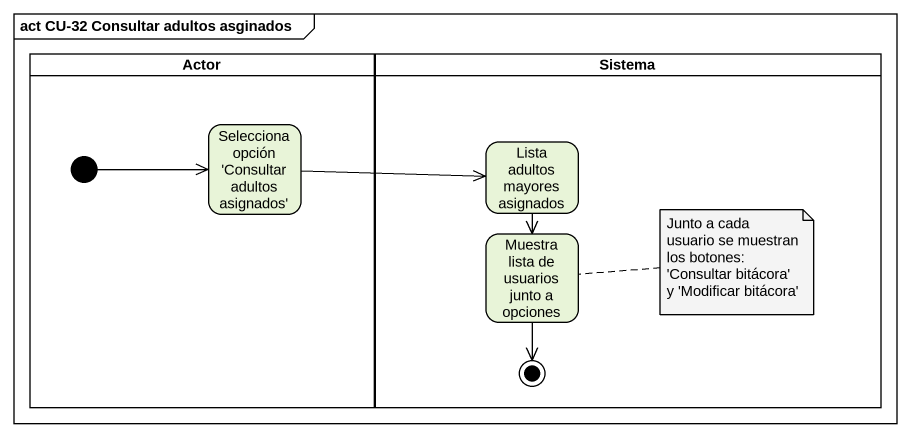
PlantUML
@startuml
mainframe act CU-32 Consultar adultos asginados
hide empty description
state "Actor" as Actor_ <<partition>> {
  state "Selecciona opción 'Consultar adultos asignados'" as Selecciona_opción_Consultar
  [*] -right-> Selecciona_opción_Consultar
}
state Sistema <<partition>> {
  state "Lista adultos mayores asignados" as Lista_adultos_mayores
  state "Muestra lista de usuarios junto a opciones" as Muestra_lista_de_usuarios
  Muestra_lista_de_usuarios --> [*]
}
Selecciona_opción_Consultar -right-> Lista_adultos_mayores
Lista_adultos_mayores --> Muestra_lista_de_usuarios
note right of Muestra_lista_de_usuarios : Junto a cada usuario se muestran los botones: 'Consultar bitácora' y 'Modificar bitácora'
@enduml
